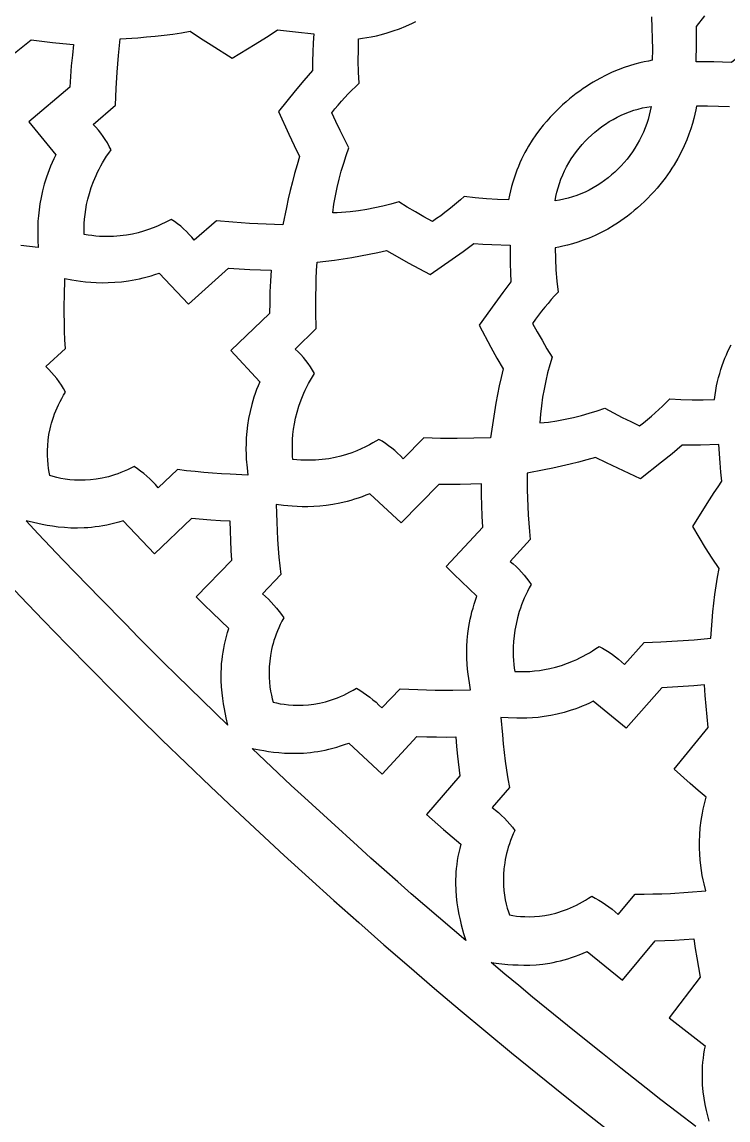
# Model space of a CAD drawing. Extents: x -550 to 550, y -550 to 550.
# Drawn here: x -351.2 to -288, y -381.2 to -283 of the extents above; entities that cross this region are included whole.
import ezdxf

# ---------------------------------------------------------------- set-up
doc = ezdxf.new("R2010")
doc.units = 0
doc.layers.add('LAYER_1', color=18, linetype='CONTINUOUS')
doc.layers.add('LAYER_10', color=4, linetype='CONTINUOUS')

msp = doc.modelspace()

# ---------------------------------------------------------------- linework, layer by layer
at = {"layer": 'LAYER_1'}
msp.add_lwpolyline([(0, 550, 0.414214), (-550, 0, 0.414214), (0, -550, 0.414214), (550, 0, 0.414214)], format="xyb", close=True, dxfattribs=at)
for points in [[(-294.849, -282.506), (-294.802, -283.476), (-294.775, -284.448), (-294.767, -285.419), (-294.778, -286.391), (-295.114, -286.452), (-295.487, -286.529), (-295.894, -286.624), (-296.333, -286.74), (-296.801, -286.88), (-297.294, -287.045), (-297.812, -287.239), (-298.35, -287.464), (-298.907, -287.722), (-299.48, -288.016), (-300.066, -288.348), (-300.363, -288.53), (-300.663, -288.722), (-300.964, -288.924), (-301.268, -289.138), (-301.572, -289.363), (-301.878, -289.6), (-302.184, -289.849), (-302.491, -290.11), (-302.798, -290.384), (-303.104, -290.671), (-303.622, -291.182), (-303.913, -291.488), (-304.221, -291.828), (-304.541, -292.204), (-304.869, -292.615), (-305.2, -293.063), (-305.53, -293.548), (-305.855, -294.072), (-306.014, -294.349), (-306.17, -294.635), (-306.323, -294.931), (-306.473, -295.238), (-306.617, -295.554), (-306.757, -295.881), (-306.891, -296.218), (-307.018, -296.566), (-307.14, -296.924), (-307.254, -297.292), (-307.36, -297.672), (-307.458, -298.062), (-307.548, -298.463), (-307.628, -298.876), (-308.627, -298.833), (-309.625, -298.768), (-310.622, -298.681), (-311.616, -298.571), (-311.953, -298.872), (-312.295, -299.167), (-312.642, -299.456), (-312.994, -299.739), (-313.351, -300.017), (-313.712, -300.288), (-314.078, -300.552), (-314.449, -300.81), (-315.213, -300.389), (-315.972, -299.958), (-316.725, -299.516), (-317.471, -299.064), (-318.177, -299.257), (-318.889, -299.433), (-319.609, -299.592), (-320.337, -299.73), (-321.075, -299.846), (-321.825, -299.937), (-322.588, -300.003), (-322.974, -300.025), (-323.365, -300.04), (-323.263, -299.264), (-323.134, -298.505), (-322.981, -297.76), (-322.806, -297.03), (-322.61, -296.311), (-322.396, -295.602), (-322.165, -294.901), (-321.92, -294.207), (-322.322, -293.436), (-322.714, -292.659), (-323.095, -291.877), (-323.465, -291.089), (-323.18, -290.74), (-322.889, -290.395), (-322.593, -290.055), (-322.29, -289.72), (-321.982, -289.391), (-321.668, -289.066), (-321.348, -288.748), (-321.024, -288.435), (-321.066, -287.441), (-321.085, -286.447), (-321.081, -285.453), (-321.056, -284.459), (-320.714, -284.418), (-320.335, -284.362), (-319.921, -284.289), (-319.473, -284.195), (-318.996, -284.079), (-318.491, -283.937), (-317.961, -283.768), (-317.409, -283.567), (-316.838, -283.334), (-316.249, -283.064), (-315.95, -282.914)], [(-274.182, -282.552), (-274.269, -283.947), (-275.752, -284.294), (-277.231, -284.659), (-277.967, -284.852), (-278.701, -285.055), (-279.431, -285.269), (-280.157, -285.496), (-281.077, -285.034), (-282.006, -284.59), (-283.868, -283.714), (-285.796, -285.124), (-286.752, -285.839), (-287.694, -286.572), (-288.481, -286.542), (-289.269, -286.53), (-290.846, -286.529), (-290.811, -284.94), (-290.804, -284.145), (-290.816, -283.351), (-290.067, -282.418)], [(-354.133, -287.541), (-350.364, -284.55), (-349.418, -284.673), (-348.47, -284.784), (-347.521, -284.882), (-346.57, -284.967), (-346.681, -285.92), (-346.775, -286.874), (-346.853, -287.83), (-346.915, -288.787), (-350.577, -291.906), (-348.162, -294.86), (-348.328, -295.199), (-348.482, -295.535), (-348.626, -295.866), (-348.759, -296.195), (-348.881, -296.519), (-348.994, -296.839), (-349.192, -297.467), (-349.356, -298.076), (-349.487, -298.665), (-349.59, -299.232), (-349.668, -299.777), (-349.723, -300.296), (-349.759, -300.79), (-349.778, -301.257), (-349.784, -301.694), (-349.769, -302.476), (-349.736, -303.125), (-351.301, -302.955)], [(-287.868, -290.546), (-288.845, -290.514), (-289.823, -290.498), (-290.8, -290.495), (-290.867, -290.83), (-290.949, -291.2), (-291.05, -291.605), (-291.172, -292.041), (-291.317, -292.505), (-291.489, -292.995), (-291.689, -293.508), (-291.92, -294.041), (-292.185, -294.593), (-292.486, -295.16), (-292.824, -295.739), (-293.009, -296.033), (-293.204, -296.329), (-293.41, -296.626), (-293.627, -296.925), (-293.856, -297.226), (-294.096, -297.527), (-294.349, -297.829), (-294.614, -298.13), (-294.891, -298.432), (-295.182, -298.733), (-295.482, -299.03), (-295.783, -299.313), (-296.084, -299.583), (-296.386, -299.84), (-296.687, -300.085), (-296.988, -300.318), (-297.288, -300.54), (-297.587, -300.749), (-297.884, -300.948), (-298.179, -301.136), (-298.762, -301.481), (-299.333, -301.786), (-299.89, -302.054), (-300.429, -302.288), (-300.948, -302.489), (-301.443, -302.661), (-301.913, -302.805), (-302.354, -302.925), (-302.764, -303.022), (-303.139, -303.099), (-303.477, -303.159), (-303.449, -304.152), (-303.392, -305.145), (-303.311, -306.136), (-303.207, -307.124), (-303.512, -307.456), (-303.811, -307.793), (-304.105, -308.135), (-304.393, -308.483), (-304.676, -308.835), (-304.951, -309.192), (-305.221, -309.553), (-305.484, -309.919), (-305.066, -310.681), (-304.637, -311.438), (-304.198, -312.188), (-303.748, -312.932), (-303.951, -313.639), (-304.138, -314.351), (-304.309, -315.071), (-304.461, -315.799), (-304.591, -316.538), (-304.699, -317.289), (-304.781, -318.054), (-304.811, -318.442), (-304.835, -318.834), (-304.063, -318.75), (-303.306, -318.638), (-302.565, -318.501), (-301.836, -318.342), (-301.119, -318.161), (-300.411, -317.962), (-299.712, -317.746), (-299.018, -317.516), (-298.254, -317.935), (-297.478, -318.333), (-296.693, -318.714), (-295.903, -319.085), (-295.549, -318.805), (-295.199, -318.519), (-294.855, -318.227), (-294.515, -317.928), (-294.18, -317.625), (-293.851, -317.315), (-293.527, -317), (-293.209, -316.68), (-292.208, -316.728), (-291.207, -316.754), (-290.205, -316.757), (-289.204, -316.738), (-289.149, -316.322), (-289.084, -315.917), (-289.01, -315.522), (-288.926, -315.137), (-288.835, -314.762), (-288.736, -314.398), (-288.629, -314.043), (-288.516, -313.699), (-288.396, -313.365), (-288.271, -313.04), (-288.141, -312.726), (-288.006, -312.421), (-287.725, -311.841)], [(-290.87, -381.765), (-292.507, -380.517), (-293.994, -379.371), (-295.334, -378.329), (-297.574, -376.563), (-299.239, -375.235), (-301.746, -373.224), (-304.245, -371.203), (-305.489, -370.186), (-306.728, -369.163), (-307.961, -368.133), (-309.187, -367.094), (-308.521, -367.174), (-307.714, -367.26), (-307.262, -367.295), (-306.778, -367.319), (-306.266, -367.329), (-305.726, -367.321), (-305.159, -367.29), (-304.569, -367.232), (-303.955, -367.144), (-303.64, -367.087), (-303.32, -367.021), (-302.995, -366.946), (-302.666, -366.86), (-302.331, -366.764), (-301.993, -366.656), (-301.65, -366.537), (-301.303, -366.406), (-300.952, -366.262), (-300.598, -366.105), (-297.445, -368.685), (-294.524, -365.159), (-293.656, -365.126), (-292.789, -365.085), (-291.921, -365.034), (-291.055, -364.972), (-290.924, -365.833), (-290.782, -366.693), (-290.472, -368.406), (-293.259, -372.038), (-291.658, -373.297), (-290.855, -373.923), (-290.047, -374.543), (-290.119, -374.923), (-290.18, -375.296), (-290.229, -375.663), (-290.267, -376.023), (-290.294, -376.376), (-290.312, -376.723), (-290.321, -377.063), (-290.321, -377.396), (-290.313, -377.721), (-290.297, -378.04), (-290.245, -378.656), (-290.168, -379.243), (-290.072, -379.8), (-289.959, -380.327), (-289.835, -380.823), (-289.703, -381.287)]]:
    msp.add_lwpolyline(points, dxfattribs=at)
for points in [[(-345.628, -301.968), (-345.634, -301.677), (-345.632, -301.352), (-345.619, -300.994), (-345.592, -300.607), (-345.549, -300.191), (-345.487, -299.75), (-345.403, -299.285), (-345.294, -298.799), (-345.159, -298.294), (-344.994, -297.771), (-344.796, -297.234), (-344.563, -296.683), (-344.432, -296.404), (-344.292, -296.122), (-344.141, -295.839), (-343.98, -295.553), (-343.808, -295.266), (-343.625, -294.978), (-343.43, -294.688), (-343.224, -294.398), (-343.381, -294.088), (-343.551, -293.785), (-343.734, -293.488), (-343.928, -293.198), (-344.134, -292.916), (-344.351, -292.643), (-344.579, -292.38), (-344.817, -292.127), (-342.824, -290.401), (-342.763, -288.918), (-342.672, -287.437), (-342.551, -285.958), (-342.401, -284.482), (-340.829, -284.367), (-340.043, -284.3), (-339.259, -284.224), (-338.475, -284.138), (-337.694, -284.039), (-336.914, -283.925), (-336.137, -283.794), (-335.207, -284.411), (-334.266, -285.01), (-332.373, -286.191), (-330.326, -284.947), (-329.311, -284.312), (-328.808, -283.987), (-328.31, -283.655), (-327.503, -283.766), (-326.694, -283.856), (-325.072, -284.008), (-325.118, -284.828), (-325.16, -285.649), (-325.187, -286.47), (-325.191, -286.88), (-325.186, -287.29), (-325.97, -288.193), (-326.735, -289.113), (-328.24, -290.972), (-327.31, -292.995), (-326.835, -294.001), (-326.342, -294.999), (-326.573, -295.748), (-326.787, -296.503), (-326.988, -297.262), (-327.176, -298.024), (-327.353, -298.789), (-327.522, -299.556), (-327.841, -301.093), (-329.331, -301.049), (-330.819, -300.976), (-332.306, -300.874), (-333.791, -300.743), (-335.77, -302.486), (-335.991, -302.218), (-336.224, -301.959), (-336.467, -301.709), (-336.721, -301.469), (-336.985, -301.24), (-337.257, -301.021), (-337.537, -300.814), (-337.825, -300.619), (-338.372, -300.904), (-338.696, -301.06), (-339.053, -301.219), (-339.442, -301.378), (-339.862, -301.533), (-340.312, -301.679), (-340.793, -301.813), (-341.303, -301.93), (-341.841, -302.028), (-342.121, -302.068), (-342.407, -302.101), (-342.7, -302.128), (-343, -302.146), (-343.306, -302.157), (-343.619, -302.16), (-343.939, -302.153), (-344.264, -302.137), (-344.596, -302.111), (-344.934, -302.075), (-345.278, -302.027)], [(-303.457, -298.953), (-303.392, -298.562), (-303.307, -298.172), (-303.204, -297.786), (-303.084, -297.402), (-302.947, -297.023), (-302.793, -296.649), (-302.624, -296.281), (-302.439, -295.919), (-302.241, -295.564), (-302.028, -295.218), (-301.803, -294.88), (-301.565, -294.552), (-301.316, -294.235), (-301.056, -293.929), (-300.785, -293.635), (-300.505, -293.354), (-300.218, -293.081), (-299.92, -292.819), (-299.61, -292.566), (-299.289, -292.325), (-298.959, -292.095), (-298.619, -291.878), (-298.271, -291.673), (-297.915, -291.482), (-297.553, -291.304), (-297.184, -291.141), (-296.81, -290.994), (-296.431, -290.862), (-296.048, -290.747), (-295.662, -290.65), (-295.274, -290.569), (-294.885, -290.508), (-294.955, -290.898), (-295.043, -291.286), (-295.148, -291.672), (-295.271, -292.054), (-295.41, -292.432), (-295.564, -292.806), (-295.734, -293.173), (-295.917, -293.535), (-296.115, -293.889), (-296.326, -294.235), (-296.55, -294.573), (-296.786, -294.902), (-297.033, -295.22), (-297.291, -295.527), (-297.559, -295.823), (-297.837, -296.107), (-298.121, -296.382), (-298.418, -296.647), (-298.726, -296.901), (-299.046, -297.145), (-299.376, -297.377), (-299.716, -297.596), (-300.064, -297.802), (-300.42, -297.994), (-300.783, -298.172), (-301.153, -298.335), (-301.528, -298.481), (-301.907, -298.611), (-302.291, -298.724), (-302.678, -298.819), (-303.067, -298.896)], [(-326.941, -322.088), (-326.965, -321.799), (-326.983, -321.474), (-326.991, -321.117), (-326.988, -320.729), (-326.971, -320.312), (-326.935, -319.868), (-326.88, -319.4), (-326.801, -318.909), (-326.697, -318.396), (-326.564, -317.866), (-326.399, -317.318), (-326.2, -316.755), (-326.086, -316.469), (-325.963, -316.18), (-325.83, -315.888), (-325.687, -315.594), (-325.533, -315.297), (-325.368, -314.998), (-325.191, -314.698), (-325.003, -314.397), (-325.179, -314.097), (-325.368, -313.805), (-325.568, -313.52), (-325.781, -313.243), (-326.004, -312.975), (-326.238, -312.717), (-326.481, -312.468), (-326.735, -312.231), (-324.849, -310.388), (-324.88, -308.905), (-324.885, -308.163), (-324.882, -307.421), (-324.871, -306.679), (-324.851, -305.937), (-324.821, -305.196), (-324.781, -304.455), (-323.999, -304.358), (-323.218, -304.254), (-322.438, -304.14), (-321.659, -304.017), (-320.883, -303.883), (-320.109, -303.735), (-319.338, -303.573), (-318.571, -303.395), (-317.603, -303.953), (-316.626, -304.492), (-314.66, -305.554), (-312.69, -304.189), (-311.715, -303.494), (-311.232, -303.139), (-310.754, -302.777), (-309.941, -302.839), (-309.127, -302.879), (-307.496, -302.932), (-307.482, -304.577), (-307.461, -305.399), (-307.419, -306.22), (-308.151, -307.171), (-308.864, -308.139), (-310.262, -310.093), (-309.211, -312.054), (-308.675, -313.028), (-308.12, -313.992), (-308.305, -314.753), (-308.473, -315.518), (-308.627, -316.286), (-308.768, -317.058), (-308.898, -317.831), (-309.02, -318.605), (-309.245, -320.157), (-310.737, -320.205), (-312.229, -320.223), (-313.722, -320.213), (-315.214, -320.173), (-317.085, -322.031), (-317.323, -321.777), (-317.571, -321.533), (-317.83, -321.299), (-318.099, -321.076), (-318.376, -320.863), (-318.661, -320.662), (-318.954, -320.473), (-319.253, -320.296), (-319.781, -320.612), (-320.094, -320.785), (-320.44, -320.963), (-320.818, -321.143), (-321.227, -321.32), (-321.667, -321.491), (-322.137, -321.651), (-322.638, -321.796), (-323.168, -321.924), (-323.727, -322.029), (-324.017, -322.072), (-324.315, -322.109), (-324.619, -322.137), (-324.93, -322.158), (-325.249, -322.17), (-325.574, -322.174), (-325.905, -322.168), (-326.244, -322.152), (-326.589, -322.125)], [(-348.693, -323.541), (-348.755, -323.237), (-348.812, -322.902), (-348.858, -322.54), (-348.893, -322.151), (-348.912, -321.737), (-348.913, -321.301), (-348.893, -320.843), (-348.849, -320.366), (-348.778, -319.872), (-348.677, -319.361), (-348.615, -319.101), (-348.544, -318.837), (-348.465, -318.57), (-348.376, -318.301), (-348.278, -318.029), (-348.169, -317.754), (-348.051, -317.477), (-347.921, -317.198), (-347.781, -316.918), (-347.629, -316.636), (-347.466, -316.353), (-347.291, -316.068), (-347.473, -315.758), (-347.667, -315.454), (-347.872, -315.156), (-348.087, -314.866), (-348.312, -314.584), (-348.547, -314.309), (-348.792, -314.044), (-349.045, -313.788), (-347.302, -312.18), (-347.348, -311.398), (-347.381, -310.615), (-347.401, -309.831), (-347.41, -309.047), (-347.409, -308.262), (-347.399, -307.478), (-347.357, -305.911), (-346.717, -306.031), (-346.345, -306.092), (-345.941, -306.15), (-345.505, -306.202), (-345.039, -306.244), (-344.543, -306.272), (-344.018, -306.285), (-343.466, -306.279), (-342.888, -306.25), (-342.285, -306.196), (-341.657, -306.114), (-341.006, -305.999), (-340.673, -305.929), (-340.334, -305.85), (-339.989, -305.761), (-339.64, -305.662), (-339.286, -305.553), (-338.927, -305.433), (-336.298, -308.2), (-332.715, -304.99), (-331.761, -305.054), (-330.807, -305.106), (-329.852, -305.146), (-328.897, -305.173), (-328.951, -306.137), (-328.992, -307.101), (-329.021, -308.065), (-329.037, -309.03), (-332.506, -312.363), (-329.91, -315.159), (-330.055, -315.507), (-330.189, -315.851), (-330.312, -316.19), (-330.425, -316.525), (-330.527, -316.856), (-330.621, -317.182), (-330.78, -317.82), (-330.906, -318.436), (-331.001, -319.031), (-331.069, -319.603), (-331.114, -320.151), (-331.137, -320.672), (-331.142, -321.167), (-331.133, -321.633), (-331.112, -322.069), (-331.048, -322.848), (-330.976, -323.492), (-332.551, -323.419), (-333.338, -323.374), (-334.124, -323.321), (-334.91, -323.259), (-335.695, -323.187), (-336.478, -323.101), (-337.26, -323.002), (-338.993, -324.62), (-339.233, -324.351), (-339.483, -324.091), (-339.742, -323.839), (-340.01, -323.596), (-340.287, -323.362), (-340.571, -323.139), (-340.863, -322.926), (-341.161, -322.724), (-341.457, -322.878), (-341.75, -323.019), (-342.042, -323.149), (-342.331, -323.268), (-342.618, -323.376), (-342.902, -323.473), (-343.183, -323.561), (-343.461, -323.638), (-343.736, -323.706), (-344.007, -323.765), (-344.539, -323.858), (-345.054, -323.919), (-345.551, -323.952), (-346.028, -323.959), (-346.485, -323.943), (-346.919, -323.908), (-347.328, -323.856), (-347.712, -323.791), (-348.068, -323.714), (-348.396, -323.63)], [(-307.088, -341.057), (-306.799, -341.07), (-306.476, -341.076), (-306.121, -341.071), (-305.735, -341.053), (-305.322, -341.019), (-304.882, -340.966), (-304.418, -340.892), (-303.933, -340.794), (-303.429, -340.67), (-302.907, -340.516), (-302.369, -340.329), (-301.819, -340.108), (-301.539, -339.983), (-301.257, -339.849), (-300.973, -339.704), (-300.687, -339.549), (-300.399, -339.383), (-300.11, -339.206), (-299.82, -339.018), (-299.528, -338.817), (-299.222, -338.982), (-298.922, -339.158), (-298.626, -339.343), (-298.338, -339.539), (-298.056, -339.746), (-297.784, -339.962), (-297.52, -340.19), (-297.267, -340.427), (-295.511, -338.46), (-294.017, -338.409), (-292.524, -338.328), (-291.033, -338.217), (-289.545, -338.078), (-289.415, -336.518), (-289.341, -335.738), (-289.258, -334.96), (-289.164, -334.182), (-289.057, -333.407), (-288.936, -332.634), (-288.798, -331.864), (-289.411, -330.935), (-290.005, -329.991), (-290.582, -329.038), (-291.15, -328.079), (-289.871, -326.046), (-289.219, -325.038), (-288.885, -324.539), (-288.545, -324.045), (-288.637, -323.229), (-288.708, -322.411), (-288.823, -320.772), (-290.457, -320.82), (-291.274, -320.83), (-292.09, -320.819), (-293.006, -321.591), (-293.939, -322.344), (-295.824, -323.825), (-297.854, -322.888), (-298.864, -322.41), (-299.865, -321.914), (-300.617, -322.136), (-301.374, -322.341), (-302.136, -322.532), (-302.9, -322.709), (-303.668, -322.875), (-304.437, -323.031), (-305.98, -323.321), (-305.978, -324.065), (-305.966, -324.81), (-305.946, -325.554), (-305.917, -326.298), (-305.879, -327.041), (-305.832, -327.784), (-305.777, -328.527), (-305.713, -329.268), (-307.485, -331.221), (-307.218, -331.442), (-306.959, -331.674), (-306.709, -331.917), (-306.47, -332.171), (-306.241, -332.434), (-306.022, -332.705), (-305.816, -332.985), (-305.621, -333.273), (-305.791, -333.585), (-305.949, -333.895), (-306.096, -334.202), (-306.232, -334.507), (-306.357, -334.809), (-306.472, -335.108), (-306.577, -335.404), (-306.673, -335.696), (-306.838, -336.269), (-306.969, -336.825), (-307.069, -337.362), (-307.143, -337.879), (-307.191, -338.374), (-307.218, -338.844), (-307.226, -339.288), (-307.218, -339.705), (-307.198, -340.092), (-307.167, -340.448), (-307.13, -340.77)], [(-328.711, -343.807), (-328.41, -343.877), (-328.079, -343.942), (-327.72, -343.997), (-327.334, -344.041), (-326.923, -344.069), (-326.489, -344.08), (-326.033, -344.07), (-325.558, -344.037), (-325.065, -343.976), (-324.556, -343.887), (-324.296, -343.83), (-324.033, -343.764), (-323.766, -343.69), (-323.497, -343.607), (-323.225, -343.514), (-322.95, -343.411), (-322.674, -343.297), (-322.395, -343.174), (-322.114, -343.039), (-321.832, -342.892), (-321.548, -342.734), (-321.263, -342.564), (-320.953, -342.746), (-320.648, -342.941), (-320.35, -343.146), (-320.06, -343.361), (-319.777, -343.587), (-319.502, -343.822), (-319.237, -344.067), (-318.98, -344.32), (-317.346, -342.601), (-316.559, -342.652), (-315.771, -342.689), (-314.982, -342.713), (-314.193, -342.727), (-312.614, -342.728), (-311.036, -342.704), (-311.147, -342.066), (-311.204, -341.697), (-311.258, -341.294), (-311.306, -340.86), (-311.344, -340.396), (-311.368, -339.903), (-311.377, -339.382), (-311.366, -338.834), (-311.333, -338.259), (-311.274, -337.66), (-311.186, -337.038), (-311.066, -336.393), (-310.993, -336.062), (-310.91, -335.727), (-310.818, -335.386), (-310.716, -335.04), (-310.604, -334.689), (-310.48, -334.334), (-311.86, -333.016), (-312.544, -332.351), (-313.219, -331.677), (-309.954, -328.141), (-309.996, -327.179), (-310.027, -326.216), (-310.045, -325.252), (-310.05, -324.288), (-311.007, -324.32), (-311.964, -324.339), (-312.921, -324.345), (-313.878, -324.339), (-317.263, -327.758), (-320.06, -325.162), (-320.41, -325.302), (-320.756, -325.432), (-321.098, -325.551), (-321.436, -325.66), (-321.769, -325.76), (-322.097, -325.849), (-322.738, -326.002), (-323.358, -326.121), (-323.956, -326.21), (-324.53, -326.273), (-325.08, -326.311), (-325.603, -326.328), (-326.099, -326.328), (-326.566, -326.312), (-327.003, -326.285), (-327.409, -326.25), (-327.783, -326.209), (-328.427, -326.123), (-328.41, -326.909), (-328.386, -327.695), (-328.353, -328.482), (-328.31, -329.267), (-328.257, -330.052), (-328.191, -330.836), (-328.112, -331.618), (-328.018, -332.399), (-329.661, -334.108), (-329.393, -334.348), (-329.132, -334.597), (-328.881, -334.856), (-328.638, -335.123), (-328.405, -335.4), (-328.182, -335.684), (-327.97, -335.975), (-327.768, -336.273), (-327.926, -336.567), (-328.072, -336.859), (-328.206, -337.149), (-328.329, -337.437), (-328.441, -337.723), (-328.543, -338.006), (-328.634, -338.287), (-328.716, -338.564), (-328.788, -338.838), (-328.851, -339.109), (-328.952, -339.639), (-329.021, -340.154), (-329.061, -340.651), (-329.076, -341.129), (-329.068, -341.587), (-329.041, -342.022), (-328.996, -342.433), (-328.938, -342.819), (-328.869, -343.177), (-328.793, -343.507)], [(-341.909, -336.834), (-340.786, -337.983), (-339.654, -339.123), (-338.514, -340.256), (-337.369, -341.383), (-335.066, -343.625), (-332.757, -345.86), (-332.902, -345.206), (-333.068, -344.412), (-333.149, -343.965), (-333.222, -343.487), (-333.285, -342.979), (-333.332, -342.441), (-333.36, -341.874), (-333.364, -341.281), (-333.341, -340.661), (-333.318, -340.342), (-333.286, -340.017), (-333.245, -339.685), (-333.195, -339.348), (-333.135, -339.005), (-333.065, -338.657), (-332.983, -338.303), (-332.89, -337.944), (-332.785, -337.579), (-332.667, -337.21), (-334.146, -335.809), (-334.879, -335.102), (-335.602, -334.385), (-332.401, -331.111), (-332.453, -330.24), (-332.499, -329.368), (-332.534, -328.495), (-332.558, -327.622), (-333.424, -327.577), (-334.288, -327.521), (-336.015, -327.382), (-339.335, -330.534), (-342.14, -327.579), (-342.513, -327.693), (-342.88, -327.795), (-343.241, -327.884), (-343.598, -327.962), (-343.948, -328.03), (-344.293, -328.086), (-344.633, -328.133), (-344.966, -328.171), (-345.293, -328.2), (-345.614, -328.22), (-346.237, -328.238), (-346.833, -328.229), (-347.401, -328.196), (-347.941, -328.143), (-348.451, -328.076), (-348.93, -327.997), (-349.377, -327.911), (-350.171, -327.732), (-350.825, -327.573), (-349.736, -328.754), (-348.635, -329.924), (-347.523, -331.084), (-346.404, -332.238), (-344.155, -334.534)], [(-307.557, -362.844), (-307.252, -362.896), (-306.918, -362.94), (-306.556, -362.973), (-306.168, -362.993), (-305.756, -362.996), (-305.322, -362.98), (-304.868, -362.942), (-304.396, -362.88), (-303.908, -362.79), (-303.405, -362.67), (-303.149, -362.597), (-302.89, -362.516), (-302.628, -362.426), (-302.364, -362.327), (-302.098, -362.218), (-301.83, -362.099), (-301.56, -361.97), (-301.289, -361.83), (-301.016, -361.678), (-300.743, -361.516), (-300.469, -361.341), (-300.194, -361.155), (-299.877, -361.326), (-299.566, -361.507), (-299.259, -361.698), (-298.958, -361.898), (-298.664, -362.108), (-298.377, -362.327), (-298.098, -362.555), (-297.827, -362.791), (-296.298, -360.978), (-295.508, -360.98), (-294.718, -360.968), (-293.928, -360.944), (-293.139, -360.909), (-291.56, -360.813), (-289.984, -360.692), (-290.134, -360.063), (-290.214, -359.698), (-290.293, -359.3), (-290.366, -358.871), (-290.433, -358.41), (-290.487, -357.92), (-290.528, -357.401), (-290.551, -356.854), (-290.553, -356.28), (-290.53, -355.679), (-290.48, -355.053), (-290.4, -354.403), (-290.347, -354.069), (-290.285, -353.73), (-290.214, -353.384), (-290.133, -353.034), (-290.042, -352.677), (-289.94, -352.316), (-290.667, -351.698), (-291.386, -351.071), (-292.813, -349.803), (-289.766, -346.079), (-289.866, -345.122), (-289.956, -344.164), (-290.033, -343.205), (-290.097, -342.245), (-291.051, -342.335), (-292.007, -342.413), (-292.963, -342.478), (-293.92, -342.531), (-297.095, -346.146), (-300.049, -343.73), (-300.39, -343.892), (-300.727, -344.041), (-301.06, -344.18), (-301.39, -344.309), (-301.715, -344.427), (-302.037, -344.535), (-302.666, -344.724), (-303.277, -344.879), (-303.867, -345.002), (-304.435, -345.096), (-304.98, -345.165), (-305.501, -345.212), (-305.995, -345.239), (-306.461, -345.25), (-306.898, -345.248), (-307.679, -345.217), (-308.326, -345.17), (-308.193, -346.742), (-308.117, -347.528), (-308.032, -348.313), (-307.936, -349.096), (-307.827, -349.878), (-307.703, -350.656), (-307.562, -351.432), (-309.1, -353.237), (-308.817, -353.459), (-308.542, -353.691), (-308.274, -353.934), (-308.015, -354.186), (-307.766, -354.446), (-307.525, -354.716), (-307.295, -354.993), (-307.075, -355.278), (-307.215, -355.58), (-307.343, -355.88), (-307.459, -356.178), (-307.565, -356.472), (-307.659, -356.764), (-307.743, -357.052), (-307.817, -357.337), (-307.882, -357.618), (-307.937, -357.896), (-307.984, -358.169), (-308.052, -358.704), (-308.09, -359.222), (-308.1, -359.72), (-308.086, -360.197), (-308.05, -360.653), (-307.996, -361.085), (-307.926, -361.492), (-307.845, -361.873), (-307.754, -362.226), (-307.657, -362.55)], [(-330.595, -347.955), (-329.935, -348.075), (-329.551, -348.142), (-329.133, -348.207), (-328.682, -348.268), (-328.2, -348.32), (-327.688, -348.359), (-327.147, -348.381), (-326.579, -348.381), (-325.985, -348.357), (-325.366, -348.304), (-325.047, -348.265), (-324.723, -348.218), (-324.394, -348.161), (-324.059, -348.095), (-323.718, -348.018), (-323.373, -347.93), (-323.023, -347.832), (-322.668, -347.721), (-322.309, -347.598), (-321.945, -347.462), (-318.96, -350.235), (-315.834, -346.89), (-314.967, -346.91), (-314.099, -346.923), (-313.232, -346.926), (-312.364, -346.917), (-312.286, -347.786), (-312.197, -348.653), (-311.993, -350.385), (-314.993, -353.844), (-313.464, -355.191), (-312.693, -355.855), (-311.915, -356.513), (-312.01, -356.888), (-312.093, -357.258), (-312.164, -357.621), (-312.224, -357.979), (-312.273, -358.33), (-312.312, -358.676), (-312.342, -359.015), (-312.362, -359.347), (-312.374, -359.674), (-312.378, -359.993), (-312.363, -360.612), (-312.322, -361.203), (-312.26, -361.766), (-312.18, -362.3), (-312.086, -362.803), (-311.983, -363.275), (-311.875, -363.715), (-311.661, -364.496), (-311.476, -365.139), (-313.916, -363.048), (-316.345, -360.944), (-317.553, -359.885), (-318.757, -358.82), (-319.955, -357.75), (-321.147, -356.672), (-323.528, -354.512), (-325.906, -352.35), (-327.09, -351.263), (-328.267, -350.17), (-329.436, -349.068)]]:
    msp.add_lwpolyline(points, close=True, dxfattribs=at)
at = {"layer": 'LAYER_10'}
for points in [[(-485, 0, 0.414214), (0, -485, 0.414214), (485, 0, 0.414214), (0, 485, 0.414214)], [(355, 0, 0.414214), (0, 355, 0.414214), (-355, 0, 0.414214), (0, -355, 0.414214)]]:
    msp.add_lwpolyline(points, format="xyb", close=True, dxfattribs=at)

doc.saveas('drawing.dxf')
